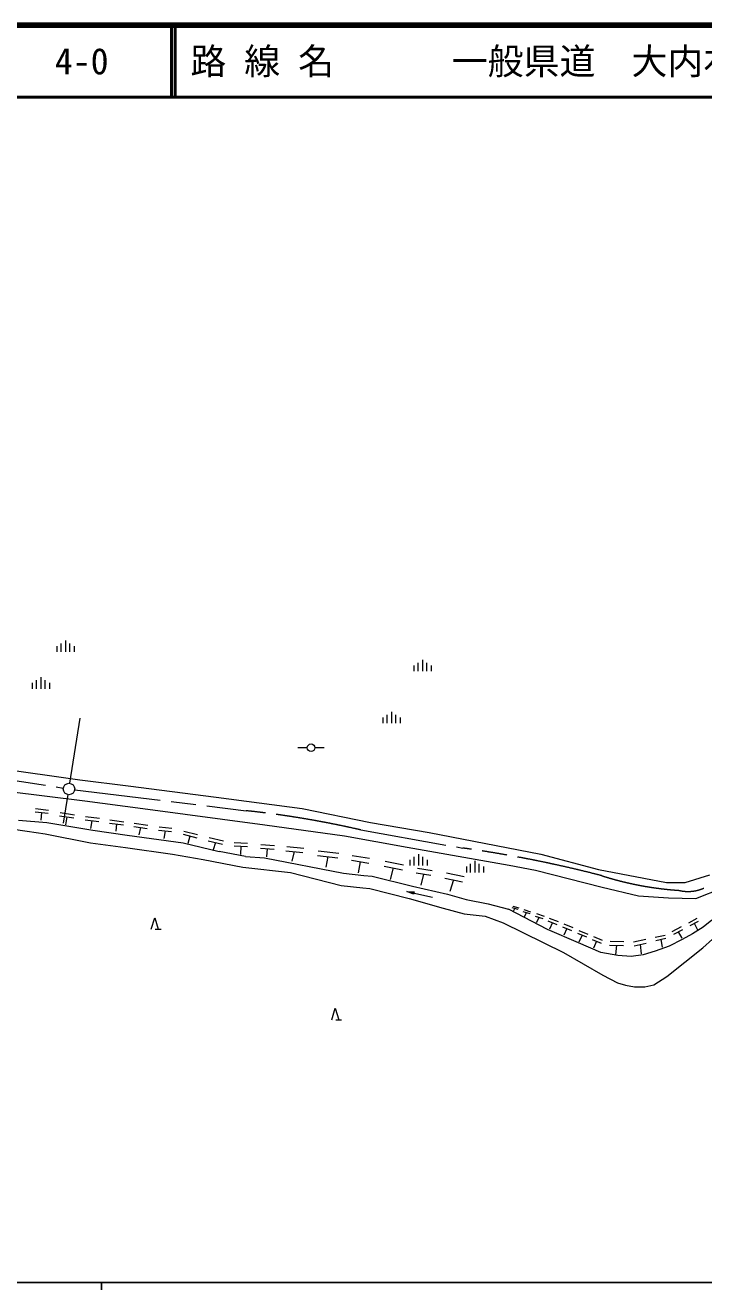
# Model space of a CAD drawing. Units: millimetres, scale not verified. Extents: x 40000 to 680000, y 20000 to 380000.
# Drawn here: x 157418 to 251791, y 204000 to 380000 of the extents above; entities that cross this region are included whole.
import ezdxf
from ezdxf.enums import TextEntityAlignment as Align

# ---------------------------------------------------------------- set-up
doc = ezdxf.new("R2010")
doc.units = ezdxf.units.MM
doc.header["$LTSCALE"] = 1000
doc.linetypes.add('CHAIN', pattern=[18.5, 12, -1.5, 3.5, -1.5])
for name, color, linetype, lineweight in [('M-BGD', 7, 'Continuous', 13), ('M-BMK', 2, 'CHAIN', 13), ('M-BMK-SRVR', 3, 'Continuous', 13), ('M-TTL', 2, 'Continuous', 140), ('M-TTL-BAND', 7, 'Continuous', 25), ('M-TTL-LINE', 7, 'Continuous', 50)]:
    doc.layers.add(name, color=color, linetype=linetype, lineweight=lineweight)
doc.layers.add('M-TTL-TXT', color=7, linetype='Continuous')
doc.styles.add('ＭＳ ゴシック', font='')
doc.styles.get('ＭＳ ゴシック').set_extended_font_data('MS Gothic')

# ---------------------------------------------------------------- blocks, each defined once
blk = doc.blocks.new('牧草地')
at = {"color": 7, "linetype": 'Continuous', "lineweight": 13}
for p, q in [((-1.5, 1), (-1.5, 0)), ((-0.75, 0), (-0.75, 1.5)), ((0, 2), (0, 0)), ((0.75, 0), (0.75, 1.5)), ((1.5, 1), (1.5, 0))]:
    blk.add_line(p, q, dxfattribs=at)
blk = doc.blocks.new('針葉樹林')
at = {"color": 7, "linetype": 'Continuous', "lineweight": 13}
for p, q in [((-0.6, 0), (0, 2)), ((0, 2), (0.6, 0)), ((0.1, 0), (1.1, 0))]:
    blk.add_line(p, q, dxfattribs=at)

msp = doc.modelspace()

# ---------------------------------------------------------------- hatches: boundary and pattern name
at = {"layer": 'M-BGD'}
msp.add_hatch(color=256, dxfattribs=at).paths.add_polyline_path([(210482, 259432), (211494, 259377), (211421, 259052)])

# ---------------------------------------------------------------- linework, layer by layer
for p, q in [((196635, 279436), (195342, 279436)), ((199004, 279436), (197711, 279436)), ((153565, 276574), (165021, 274972)), ((165021, 274972), (171714, 274151)), ((154865, 273410), (165710, 272038)), ((171714, 274151), (183978, 272550)), ((165710, 272038), (173787, 270962)), ((183978, 272550), (195925, 270978)), ((156477, 269378), (160429, 269021)), ((158790, 270509), (160579, 270309)), ((158833, 270962), (160622, 270762)), ((159684, 270409), (159584, 269352)), ((162192, 269954), (164181, 269660)), ((162261, 270415), (164249, 270120)), ((163186, 269807), (163026, 268731)), ((165730, 269420), (167645, 269152)), ((165809, 269890), (167724, 269623)), ((166688, 269286), (166503, 268189)), ((169196, 269388), (171132, 269141)), ((173787, 270962), (190741, 268720)), ((195925, 270978), (205419, 269029)), ((150539, 268849), (157655, 267819)), ((157655, 267819), (160194, 267476)), ((160429, 269021), (166804, 267943)), ((166804, 267943), (171578, 267264)), ((169148, 268962), (171084, 268715)), ((170116, 268839), (170004, 267846)), ((172495, 268482), (174369, 268215)), ((172581, 268925), (174455, 268657)), ((173432, 268348), (173232, 267315)), ((175959, 267981), (177747, 267769)), ((176033, 268448), (177822, 268236)), ((176853, 267875), (176679, 266786)), ((179480, 267843), (181395, 267349)), ((190741, 268720), (201815, 267187)), ((205419, 269029), (213597, 267620)), ((213597, 267620), (229127, 264647)), ((160194, 267476), (166509, 266218)), ((166509, 266218), (171337, 265531)), ((171578, 267264), (179373, 266201)), ((179360, 267397), (181275, 266903)), ((179373, 266201), (184386, 264980)), ((180317, 267150), (180037, 266109)), ((182877, 266491), (184833, 266018)), ((183011, 266934), (184967, 266460)), ((183855, 266254), (183543, 265221)), ((186453, 265763), (188327, 265681)), ((186464, 266251), (188338, 266168)), ((190171, 265967), (192066, 265843)), ((201815, 267187), (210532, 265608)), ((171337, 265531), (177880, 264639)), ((177880, 264639), (182182, 263884)), ((188050, 264301), (184386, 264980)), ((187390, 265722), (187366, 264585)), ((188050, 264301), (190691, 264131)), ((190123, 265466), (192018, 265342)), ((190691, 264131), (201697, 261994)), ((191071, 265404), (190959, 264235)), ((193645, 265112), (196034, 264877)), ((193796, 265693), (196185, 265457)), ((194840, 264994), (194487, 263640)), ((198053, 264458), (200915, 264129)), ((198166, 265090), (201029, 264760)), ((199484, 264293), (199220, 262820)), ((202886, 264437), (205295, 264046)), ((210532, 265608), (224741, 263092)), ((229127, 264647), (237175, 262491)), ((182182, 263884), (187696, 262831)), ((187696, 262831), (194308, 262076)), ((202780, 263768), (205189, 263376)), ((203984, 263572), (203736, 262010)), ((207319, 262973), (209878, 262432)), ((207493, 263664), (210052, 263123)), ((208598, 262703), (208192, 261091)), ((211964, 262691), (214011, 262361)), ((224741, 263092), (228379, 262382)), ((228379, 262382), (237668, 260026)), ((237175, 262491), (246624, 260695)), ((194308, 262076), (201378, 260269)), ((201697, 261994), (204532, 261666)), ((204532, 261666), (205654, 261564)), ((205654, 261564), (211259, 260152)), ((211795, 262028), (213843, 261698)), ((212819, 261863), (212426, 260316)), ((215770, 261307), (218242, 260792)), ((215990, 262010), (218461, 261495)), ((217006, 261049), (216493, 259408)), ((246624, 260695), (249211, 260695)), ((249211, 260695), (252625, 261737)), ((201378, 260269), (204353, 259926)), ((204353, 259926), (205359, 259834)), ((205359, 259834), (210805, 258461)), ((210482, 259432), (214053, 258636)), ((211259, 260152), (216150, 259056)), ((216150, 259056), (218759, 258301)), ((237668, 260026), (242701, 258836)), ((242701, 258836), (246911, 258561)), ((250710, 258470), (254439, 259934)), ((251674, 251602), (259562, 258729)), ((210805, 258461), (215541, 257111)), ((215541, 257111), (218460, 256314)), ((218759, 258301), (221788, 257703)), ((221788, 257703), (224625, 256965)), ((230071, 254128), (224625, 256965)), ((225117, 257210), (225958, 256968)), ((225221, 257391), (226061, 257149)), ((225537, 257089), (225295, 256666)), ((246911, 258561), (250710, 258470)), ((218460, 256314), (221388, 255987)), ((221388, 255987), (223886, 255085)), ((226648, 256650), (227596, 256348)), ((226771, 256905), (227719, 256603)), ((227122, 256499), (226835, 255904)), ((228343, 256018), (229432, 255662)), ((228888, 255840), (228464, 255068)), ((228525, 256349), (229614, 255992)), ((230128, 255350), (231375, 254844)), ((230308, 255736), (231556, 255230)), ((249702, 255072), (250865, 255704)), ((249903, 254689), (251066, 255321)), ((252901, 255425), (251711, 254441)), ((223886, 255085), (232292, 250927)), ((234395, 252275), (230071, 254128)), ((230751, 255097), (230330, 254196)), ((232158, 254526), (233388, 254009)), ((232341, 254924), (233571, 254407)), ((232773, 254268), (232347, 253339)), ((234253, 253608), (235477, 253102)), ((234443, 254006), (235667, 253500)), ((247410, 253864), (248681, 254534)), ((247625, 253477), (248896, 254148)), ((248261, 253813), (248764, 252911)), ((250224, 253526), (248782, 252748)), ((251711, 254441), (250224, 253526)), ((250484, 255005), (250952, 254111)), ((237484, 250925), (234395, 252275)), ((234865, 253355), (234402, 252387)), ((236258, 252747), (237506, 252241)), ((236442, 253156), (237690, 252650)), ((236882, 252494), (236451, 251537)), ((238709, 251951), (240616, 251927)), ((238764, 252514), (240670, 252490)), ((239662, 251939), (239534, 250625)), ((242042, 252411), (243725, 252776)), ((242103, 251856), (243786, 252221)), ((242945, 252039), (243086, 250744)), ((245029, 253064), (246418, 253370)), ((246975, 251833), (245043, 251133)), ((245123, 252605), (246512, 252911)), ((245818, 252758), (246037, 251687)), ((248782, 252748), (246975, 251833)), ((232292, 250927), (237744, 247763)), ((239840, 250506), (237484, 250925)), ((241683, 250375), (239840, 250506)), ((243370, 250610), (241683, 250375)), ((245043, 251133), (243370, 250610)), ((246674, 247606), (251674, 251602)), ((237744, 247763), (239810, 246704)), ((239810, 246704), (240895, 246403)), ((240895, 246403), (242150, 246142)), ((243615, 246142), (244870, 246417)), ((244870, 246417), (246674, 247606)), ((242150, 246142), (243615, 246142))]:
    msp.add_line(p, q, dxfattribs=at)
msp.add_lwpolyline([(210482, 259432), (211494, 259377), (211421, 259052)], close=True, dxfattribs=at)
msp.add_circle((197173, 279436), 538, dxfattribs=at)
at = {"layer": 'M-BMK'}
for p, q in [((163619, 274489), (165040, 283547)), ((148356, 276085), (162705, 273823)), ((162751, 268951), (163372, 272908)), ((164290, 273601), (188121, 270675)), ((204101, 267998), (218264, 265478))]:
    msp.add_line(p, q, dxfattribs=at)
for centre, radius, start, end in [((173766, 135944), 135493, 77.06297, 83.91839), ((194353, 94731), 172413, 75.47502, 82.02802), ((251302, 304458), 44965, 252.25076, 266.22591), ((249618, 264768), 5332, 256.15388, 294.05045)]:
    msp.add_arc(centre, radius, start, end, dxfattribs=at)
at = {"layer": 'M-BMK-SRVR'}
msp.add_circle((163496, 273699), 800, dxfattribs=at)
at = {"layer": 'M-TTL'}
msp.add_line((680000, 380000), (40000, 380000), dxfattribs=at)
at = {"layer": 'M-TTL-BAND'}
for p, q in [((40000, 205000), (579000, 205000)), ((168000, 205000), (168000, 204000))]:
    msp.add_line(p, q, dxfattribs=at)
at = {"layer": 'M-TTL-LINE'}
for p, q in [((177750, 380000), (177750, 370000)), ((178250, 380000), (178250, 370000)), ((40000, 370000), (680000, 370000))]:
    msp.add_line(p, q, dxfattribs=at)

# ---------------------------------------------------------------- block references
at = {"layer": 'M-BGD', "xscale": 800, "yscale": 800}
for name, p in [('牧草地', (163021, 292769)), ('牧草地', (212659, 290076)), ('牧草地', (159587, 287654)), ('牧草地', (208367, 282841)), ('牧草地', (212102, 263047)), ('牧草地', (219972, 262086)), ('針葉樹林', (175420, 254178)), ('針葉樹林', (200547, 241577))]:
    msp.add_blockref(name, p, dxfattribs=at)

# ---------------------------------------------------------------- texts
at = {"layer": 'M-TTL-TXT', "style": 'ＭＳ ゴシック'}
for s, p in [('4-0', (161521, 375000)), ('路 線 名', (180380, 375000)), ('一般県道\u3000大内右田線', (216734, 375000))]:
    msp.add_text(s, height=3666, dxfattribs=at).set_placement(p, align=Align.MIDDLE_LEFT)

doc.saveas('drawing.dxf')
